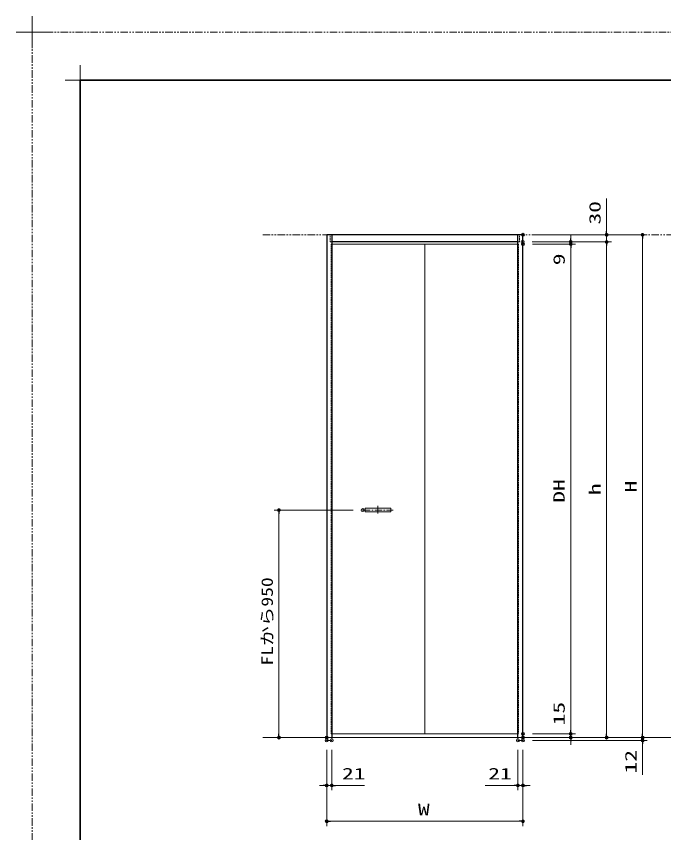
# Model space of a CAD drawing. Units: millimetres, scale not verified. Extents: x -1306 to 1306, y -607 to 607.
# Drawn here: x -1306 to -765, y -75 to 607 of the extents above; entities that cross this region are included whole.
import ezdxf
from ezdxf.enums import TextEntityAlignment as Align

# ---------------------------------------------------------------- set-up
doc = ezdxf.new("R2010")
doc.units = ezdxf.units.MM
doc.header["$LTSCALE"] = 5
doc.header["$PDMODE"] = 32
doc.header["$PDSIZE"] = 2.5
for name, pattern in [('USER1', [0.375, 0.25, -0.125]), ('USER2', [2, 1.25, -0.25, 0.25, -0.25]), ('USER3', [2.5, 1.25, -0.25, 0.25, -0.25, 0.25, -0.25])]:
    doc.linetypes.add(name, pattern=pattern)
for name, color, linetype, lineweight in [('0-1_線(白)', 7, 'Continuous', 30), ('0-2_線(黄)', 2, 'Continuous', 15), ('0-3_点線(水)', 4, 'USER1', 9), ('0-4_線(水)', 4, 'Continuous', 9), ('0-7_寸法線', 3, 'Continuous', 13), ('0-8_0', 3, 'Continuous', 25), ('0-9_DEFPOINTS', 7, 'Continuous', 5), ('0-A_中心線', 3, 'USER2', 9), ('0-B_陰線', 4, 'USER3', 9), ('0-C_図面枠', 7, 'Continuous', 35), ('0-D_一般', 7, 'Continuous', 5)]:
    doc.layers.add(name, color=color, linetype=linetype, lineweight=lineweight)
doc.styles.add('ＭＳ ゴシック', font='')
doc.styles.get('ＭＳ ゴシック').set_extended_font_data('MS Gothic')

# ---------------------------------------------------------------- blocks, each defined once
blk = doc.blocks.new('_DOT')
at = {"layer": '0-8_0'}
blk.add_line((-2.5, 0), (-5, 0), dxfattribs=at)
for points in [[(0, 0), (-2.5, 0), (-2.48, 0.313)], [(0, 0), (-2.48, -0.313), (-2.5, 0)], [(0, 0), (-2.48, 0.313), (-2.421, 0.622)], [(0, 0), (-2.421, -0.622), (-2.48, -0.313)], [(0, 0), (-2.421, 0.622), (-2.324, 0.92)], [(0, 0), (-2.324, -0.92), (-2.421, -0.622)], [(0, 0), (-2.324, 0.92), (-2.191, 1.204)], [(0, 0), (-2.191, -1.204), (-2.324, -0.92)], [(0, 0), (-2.191, 1.204), (-2.023, 1.469)], [(0, 0), (-2.023, -1.469), (-2.191, -1.204)], [(0, 0), (-2.023, 1.469), (-1.822, 1.711)], [(0, 0), (-1.822, -1.711), (-2.023, -1.469)], [(0, 0), (-1.822, 1.711), (-1.594, 1.926)], [(0, 0), (-1.594, -1.926), (-1.822, -1.711)], [(0, 0), (-1.594, 1.926), (-1.34, 2.111)], [(0, 0), (-1.34, -2.111), (-1.594, -1.926)], [(0, 0), (-1.34, 2.111), (-1.064, 2.262)], [(0, 0), (-1.064, -2.262), (-1.34, -2.111)], [(0, 0), (-1.064, 2.262), (-0.773, 2.378)], [(0, 0), (-0.773, -2.378), (-1.064, -2.262)], [(0, 0), (-0.773, 2.378), (-0.468, 2.456)], [(0, 0), (-0.468, -2.456), (-0.773, -2.378)], [(0, 0), (-0.468, 2.456), (-0.157, 2.495)], [(0, 0), (-0.157, -2.495), (-0.468, -2.456)], [(0, 0), (-0.157, 2.495), (0.157, 2.495)], [(0, 0), (0.157, -2.495), (-0.157, -2.495)], [(0, 0), (0.157, 2.495), (0.468, 2.456)], [(0, 0), (0.468, 2.456), (0.773, 2.378)], [(0, 0), (0.773, 2.378), (1.064, 2.262)], [(0, 0), (1.064, 2.262), (1.34, 2.111)], [(0, 0), (1.34, 2.111), (1.594, 1.926)], [(0, 0), (1.594, 1.926), (1.822, 1.711)], [(0, 0), (1.822, 1.711), (2.023, 1.469)], [(0, 0), (2.023, 1.469), (2.191, 1.204)], [(0, 0), (2.191, 1.204), (2.324, 0.92)], [(0, 0), (2.324, 0.92), (2.421, 0.622)], [(0, 0), (2.421, 0.622), (2.48, 0.313)], [(0, 0), (2.48, 0.313), (2.5, 0)], [(0, 0), (0.468, -2.456), (0.157, -2.495)], [(0, 0), (0.773, -2.378), (0.468, -2.456)], [(0, 0), (1.064, -2.262), (0.773, -2.378)], [(0, 0), (1.34, -2.111), (1.064, -2.262)], [(0, 0), (1.594, -1.926), (1.34, -2.111)], [(0, 0), (1.822, -1.711), (1.594, -1.926)], [(0, 0), (2.023, -1.469), (1.822, -1.711)], [(0, 0), (2.191, -1.204), (2.023, -1.469)], [(0, 0), (2.324, -0.92), (2.191, -1.204)], [(0, 0), (2.421, -0.622), (2.324, -0.92)], [(0, 0), (2.48, -0.313), (2.421, -0.622)], [(0, 0), (2.5, 0), (2.48, -0.313)]]:
    blk.add_solid(points, dxfattribs=at)
blk = doc.blocks.new('グループ-13-1')
at = {"layer": '0-D_一般'}
for p, q in [((62041.6, -14029.5), (62041.6, -13365.5)), ((61709.6, -13697.5), (62373.6, -13697.5))]:
    blk.add_line(p, q, dxfattribs=at)

msp = doc.modelspace()

# ---------------------------------------------------------------- linework, layer by layer
at = {"layer": '0-1_線(白)'}
for p, q in [((-1046.715, 424.763), (-1046.715, 4.763)), ((-882.715, 424.763), (-1046.715, 424.763)), ((-1042.515, 424.763), (-1042.515, 4.763)), ((-886.915, 4.763), (-886.915, 424.763)), ((-882.715, 4.763), (-882.715, 424.763)), ((-886.915, 418.763), (-1042.515, 418.763))]:
    msp.add_line(p, q, dxfattribs=at)
at = {"layer": '0-2_線(黄)'}
msp.add_line((-1100.271, 4.763), (-500.124, 4.763), dxfattribs=at)
at = {"layer": '0-3_点線(水)'}
for p, q in [((-1043.115, 7.763), (-1043.115, 416.963)), ((-1043.115, 416.963), (-1042.515, 416.963)), ((-886.915, 416.963), (-886.315, 416.963)), ((-886.315, 416.963), (-886.315, 7.763)), ((-1043.115, 7.763), (-1042.515, 7.763)), ((-886.915, 7.763), (-886.315, 7.763)), ((-1046.715, 4.763), (-1046.715, 2.363)), ((-1046.715, 2.363), (-1042.515, 2.363)), ((-1042.515, 4.763), (-1042.515, 2.363)), ((-886.915, 4.763), (-886.915, 2.363)), ((-882.715, 2.363), (-886.915, 2.363)), ((-882.715, 4.763), (-882.715, 2.363))]:
    msp.add_line(p, q, dxfattribs=at)
for points in [[(-1042.515, 418.763), (-1043.915, 418.763), (-1043.915, 424.763)], [(-886.915, 418.763), (-885.515, 418.763), (-885.515, 424.763)]]:
    msp.add_lwpolyline(points, dxfattribs=at)
at = {"layer": '0-4_線(水)'}
for p, q in [((-964.765, 416.963), (-1042.515, 416.963)), ((-886.915, 416.963), (-964.665, 416.963)), ((-1042.515, 7.763), (-964.765, 7.763)), ((-964.665, 7.763), (-886.915, 7.763)), ((-886.915, 2.363), (-882.715, 2.363))]:
    msp.add_line(p, q, dxfattribs=at)
at = {"layer": '0-7_寸法線'}
for p, q in [((-812.715, 427.763), (-812.715, 454.954)), ((-874.715, 424.763), (-778.715, 424.763)), ((-874.715, 424.763), (-808.715, 424.763)), ((-842.715, 421.763), (-842.715, 424.763)), ((-812.715, 418.763), (-812.715, 424.763)), ((-964.765, 416.963), (-964.765, 7.763)), ((-964.665, 416.963), (-964.665, 7.763)), ((-874.915, 418.763), (-808.715, 418.763)), ((-874.915, 418.763), (-808.715, 418.763)), ((-874.915, 418.763), (-838.715, 418.763)), ((-874.715, 416.963), (-838.715, 416.963)), ((-874.715, 416.963), (-838.715, 416.963)), ((-842.715, 418.763), (-842.715, 416.963)), ((-782.715, 421.763), (-782.715, 7.763)), ((-842.715, 413.963), (-842.715, 10.763)), ((-842.715, 413.963), (-842.715, 396.773)), ((-812.715, 415.763), (-812.715, 412.763)), ((-812.715, 415.763), (-812.715, 7.763)), ((-1024.65, 194.763), (-1090.715, 194.763)), ((-1086.715, 191.763), (-1086.715, 7.763)), ((-842.715, 10.763), (-842.715, 36.525)), ((-874.715, 7.763), (-838.715, 7.763)), ((-874.715, 7.763), (-838.715, 7.763)), ((-842.715, 4.763), (-842.715, 7.763)), ((-782.715, 7.763), (-782.715, 10.763)), ((-1054.715, 4.763), (-1090.715, 4.763)), ((-874.715, 4.763), (-778.715, 4.763)), ((-874.715, 4.763), (-838.715, 4.763)), ((-874.715, 4.763), (-808.715, 4.763)), ((-874.715, 4.763), (-778.715, 4.763)), ((-874.715, 2.363), (-778.715, 2.363)), ((-842.715, 1.763), (-842.715, -1.237)), ((-782.715, 4.763), (-782.715, 2.363)), ((-1046.715, -5.637), (-1046.715, -69.237)), ((-1046.715, -5.637), (-1046.715, -39.237)), ((-1042.515, -5.637), (-1042.515, -39.237)), ((-886.915, -5.637), (-886.915, -39.237)), ((-882.715, -5.637), (-882.715, -69.237)), ((-882.715, -5.637), (-882.715, -39.237)), ((-782.715, -0.637), (-782.715, -26.399)), ((-1049.715, -35.237), (-1052.715, -35.237)), ((-1046.715, -35.237), (-1042.515, -35.237)), ((-1039.515, -35.237), (-1015.182, -35.237)), ((-889.915, -35.237), (-914.249, -35.237)), ((-882.715, -35.237), (-886.915, -35.237)), ((-879.715, -35.237), (-876.715, -35.237)), ((-885.715, -65.237), (-1043.715, -65.237))]:
    msp.add_line(p, q, dxfattribs=at)
msp.add_lwpolyline([(-1014.65, 193.263), (-993.25, 193.263), (-993.25, 196.263), (-1014.65, 196.263)], close=True, dxfattribs=at)
at = {"layer": '0-9_DEFPOINTS'}
for p, q in [((-1252.964, 541.55), (-1252.964, 566.45)), ((-1265.414, 554), (-1240.514, 554))]:
    msp.add_line(p, q, dxfattribs=at)
for p in [(-882.715, 424.763), (-812.715, 424.763), (-882.915, 418.763), (-882.715, 416.963), (-842.715, 418.763), (-1016.65, 194.763), (-882.715, 7.763), (-842.715, 7.763), (-1086.715, 4.763), (-1046.715, 4.763), (-1046.715, 2.363), (-1042.515, 2.363), (-886.915, 2.363), (-882.715, 4.763), (-882.715, 4.763), (-882.715, 2.363), (-882.715, 2.363), (-842.715, 4.763), (-812.715, 4.763), (-782.715, 4.763), (-782.715, 2.363), (-1046.715, -35.237), (-882.715, -35.237), (-1046.715, -65.237)]:
    msp.add_point(p, dxfattribs=at)
at = {"layer": '0-A_中心線'}
for p, q in [((-1003.95, 198.263), (-1003.95, 191.263)), ((-1016.65, 194.763), (-991.25, 194.763))]:
    msp.add_line(p, q, dxfattribs=at)
at = {"layer": '0-B_陰線'}
for p, q in [((387.036, 594), (-1292.964, 594)), ((-1292.964, -594), (-1292.964, 594)), ((-1100.271, 424.763), (-343.911, 424.763))]:
    msp.add_line(p, q, dxfattribs=at)
at = {"layer": '0-C_図面枠'}
msp.add_lwpolyline([(-1252.964, -554), (347.036, -554), (347.036, 554), (-1252.964, 554)], close=True, dxfattribs=at)

# ---------------------------------------------------------------- block references
at = {"layer": '0-7_寸法線', "xscale": 0.6, "yscale": 0.6}
for p, rotation in [((-812.715, 424.763), 270), ((-782.715, 424.763), 90), ((-842.715, 418.763), 270), ((-842.715, 416.963), 90), ((-842.715, 416.963), 90), ((-812.715, 418.763), 90), ((-812.715, 418.763), 90), ((-1086.715, 194.763), 90), ((-1086.715, 4.763), 270), ((-842.715, 7.763), 270), ((-842.715, 7.763), 270), ((-812.715, 4.763), 270), ((-782.715, 4.763), 270), ((-782.715, 4.763), 270), ((-842.715, 4.763), 90), ((-782.715, 2.363), 90), ((-1042.515, -35.237), 180), ((-882.715, -35.237), 180), ((-1046.715, -65.237), 180)]:
    msp.add_blockref('_DOT', p, dxfattribs=dict(at, rotation=rotation))
for p in [(-1046.715, -35.237), (-886.915, -35.237), (-882.715, -65.237)]:
    msp.add_blockref('_DOT', p, dxfattribs=at)
at = {"layer": '0-B_陰線', "xscale": 0.04, "yscale": 0.04}
msp.add_blockref('グループ-13-1', (-3774.629, 1141.9), dxfattribs=at)

# ---------------------------------------------------------------- texts
at = {"layer": '0-7_寸法線', "style": 'ＭＳ ゴシック'}
for s, height, width, p in [('30', 9.604, 1.5, (-814.865, 433.335)), ('9', 9.604, 1.5, (-844.865, 399.344)), ('DH', 9.604, 1.5, (-844.865, 200.925)), ('h', 9.604, 1.5, (-814.865, 207.239)), ('H', 9.604, 1.5, (-784.865, 209.525)), ('FLから950', 9.621, 1.25, (-1088.865, 64.906)), ('15', 9.604, 1.5, (-844.865, 14.906)), ('12', 9.604, 1.5, (-784.865, -25.256))]:
    msp.add_text(s, height=height, rotation=90, dxfattribs=dict(at, width=width)).set_placement(p, align=Align.BOTTOM_LEFT)
at = {"layer": '0-7_寸法線', "style": 'ＭＳ ゴシック', "width": 1.5}
for s, p in [('21', (-1033.944, -33.087)), ('21', (-911.677, -33.087)), ('W', (-970.43, -63.087))]:
    msp.add_text(s, height=9.604, dxfattribs=at).set_placement(p, align=Align.BOTTOM_LEFT)

doc.saveas('drawing.dxf')
